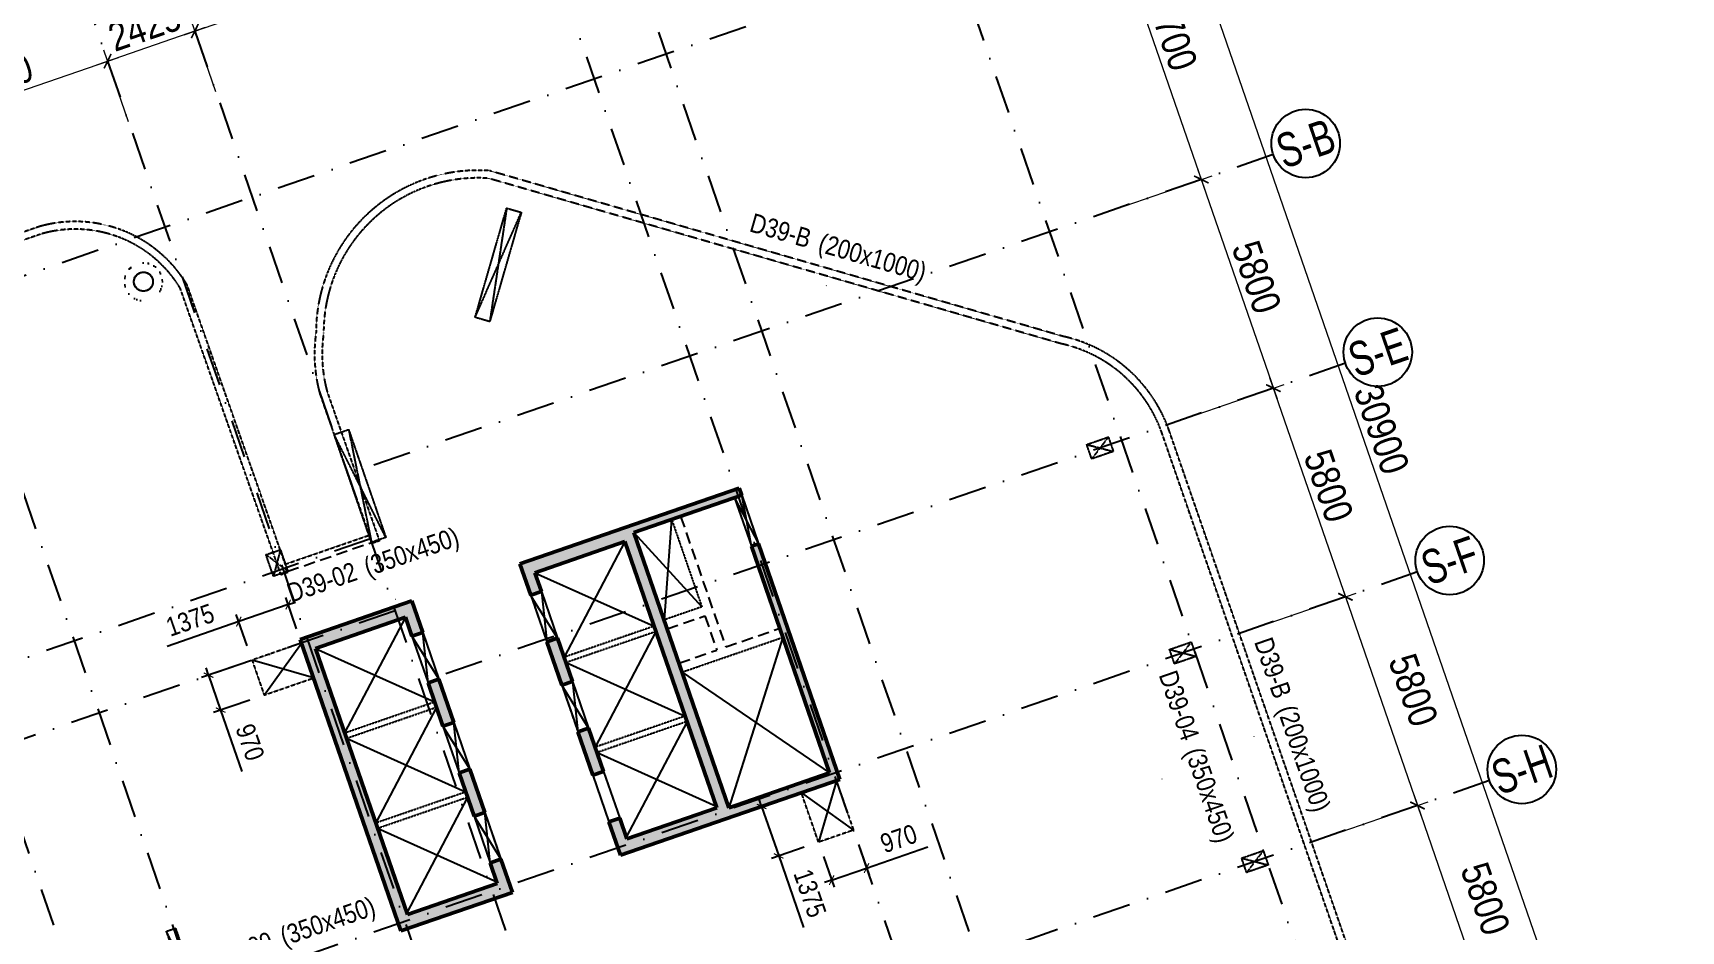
# Model space of a CAD drawing. Header units: millimetres. Extents: x -146681 to 1327256, y -72704 to 46237.
# Drawn here: x 1028860 to 1072153, y -4233 to 19365 of the extents above; entities that cross this region are included whole.
import ezdxf
from ezdxf.enums import TextEntityAlignment as Align

# ---------------------------------------------------------------- set-up
doc = ezdxf.new("R2010")
doc.units = ezdxf.units.MM
doc.header["$MEASUREMENT"] = 0
for name, pattern in [('DASHDOT', [1, 0.5, -0.25, 0, -0.25]), ('DASHED', [4.5, 3, -1.5]), ('ST_MBDV Cot vach 220805$0$HIDDEN', [0.375, 0.25, -0.125])]:
    doc.linetypes.add(name, pattern=pattern)
for name, color, linetype in [('ccu11-Khuat', 9, 'DASHED'), ('ccu11-Manh', 8, 'Continuous'), ('ccu11-Thay', 7, 'Continuous'), ('ccu12-Manh', 8, 'Continuous'), ('ccu12-Text', 31, 'Continuous'), ('KC-Betong', 6, 'Continuous'), ('KC2-DIM', 251, 'Continuous'), ('KT-Hatch', 251, 'Continuous'), ('KT-Luoi truc South Tower', 8, 'DASHDOT'), ('ST_MBDV Cot vach 220805$0$AUDIT_I_220805193045-1', 50, 'Continuous'), ('ST_MBDV Cot vach 220805$0$AUDIT_I_220805193045-5', 6, 'Continuous'), ('ST_MBDV Cot vach 220805$0$AUDIT_I_220805193045-6', 250, 'Continuous')]:
    doc.layers.add(name, color=color, linetype=linetype)
for name, color, linetype, lineweight in [('ccu12-Tencaukien', 9, 'Continuous', 15), ('KT-Kich thuoc', 159, 'Continuous', 18), ('ST_MBDV Cot vach 220805$0$KT-Net cot vach', 6, 'Continuous', 50)]:
    doc.layers.add(name, color=color, linetype=linetype, lineweight=lineweight)
doc.styles.add('Arial Narrow', font='ARIALN.TTF')
doc.styles.add('ST_MBDV Cot vach 220805$0$HBA-Text', font='GOTHIC.TTF')
doc.dimstyles.new('ccu12-200', dxfattribs={"dimscale": 200, "dimtxt": 2.5, "dimasz": 1, "dimexe": 1, "dimexo": 2, "dimgap": 1, "dimtad": 1, "dimdec": 0, "dimdsep": 46, "dimtxsty": 'Arial Narrow', "dimblk": 'ARCHTICK', "dimcen": -1, "dimdle": 1, "dimclrd": 256, "dimclre": 256, "dimclrt": 3, "dimadec": 0, "dimazin": 2, "dimtfac": 0.1, "dimtdec": 0, "dimtmove": 0, "dimatfit": 1, "dimldrblk": 'ARCHTICK', "dimfxl": 1, "dimtvp": 0.833333, "dimtolj": 1, "dimtzin": 12, "dimarcsym": 0})
doc.dimstyles.new('CCU_1-300', dxfattribs={"dimscale": 300, "dimtxt": 2.5, "dimasz": 1, "dimexe": 1, "dimexo": 2, "dimgap": 0.5, "dimtad": 1, "dimdec": 0, "dimdsep": 46, "dimtxsty": 'Arial Narrow', "dimblk": 'ARCHTICK', "dimcen": -1, "dimdle": 1, "dimclrd": 256, "dimclre": 256, "dimclrt": 3, "dimadec": 0, "dimazin": 2, "dimtfac": 0.1, "dimtdec": 0, "dimtix": 1, "dimtmove": 2, "dimatfit": 1, "dimfxl": 1, "dimtvp": 0.833333, "dimtolj": 1, "dimtzin": 12, "dimarcsym": 0})

# ---------------------------------------------------------------- blocks, each defined once
blk = doc.blocks.new('_ArchTick')
at = {"color": 0, "const_width": 0.15}
blk.add_lwpolyline([(-0.5, -0.5), (0.5, 0.5)], dxfattribs=at)
blk = doc.blocks.new('*D469')
at = {"layer": 'Defpoints', "color": 0, "transparency": 16777216}
for p in [(-45982, 48779), (-41521, 44184), (-44090, 43297, 0)]:
    blk.add_point(p, dxfattribs=at)
at = {"layer": 'KT-Kich thuoc', "lineweight": -2, "transparency": 16777216}
for p, q in [((-43511, 49950), (-41423, 43900)), ((-45415, 48975), (-43130, 49764)), ((-43523, 43493), (-41237, 44282))]:
    blk.add_line(p, q, dxfattribs=at)
at = {"layer": 'KT-Kich thuoc', "lineweight": -2, "transparency": 16777216, "xscale": 300, "yscale": 300, "zscale": 300}
for p, rotation in [((-43414, 49666), 109.0471074798708), ((-41521, 44184), 289.0471074798708)]:
    blk.add_blockref('_ArchTick', p, dxfattribs=dict(at, rotation=rotation))
at = {"layer": 'KT-Kich thuoc', "color": 3, "transparency": 16777216, "insert": (-41963, 47099), "char_height": 750, "attachment_point": 5, "rotation": 289.0471, "style": 'Arial Narrow'}
blk.add_mtext('\\A1;5800', dxfattribs=at)
blk = doc.blocks.new('*D470')
at = {"layer": 'Defpoints', "color": 0, "transparency": 16777216}
for p in [(-47874, 54262, 0), (-43413, 49666), (-45982, 48779)]:
    blk.add_point(p, dxfattribs=at)
at = {"layer": 'KT-Kich thuoc', "lineweight": -2, "transparency": 16777216}
for p, q in [((-45404, 55432), (-43315, 49383)), ((-47307, 54458), (-45022, 55247)), ((-45415, 48975), (-43129, 49764))]:
    blk.add_line(p, q, dxfattribs=at)
at = {"layer": 'KT-Kich thuoc', "lineweight": -2, "transparency": 16777216, "xscale": 300, "yscale": 300, "zscale": 300}
for p, rotation in [((-45306, 55149), 109.0471074798708), ((-43413, 49666), 289.0471074798708)]:
    blk.add_blockref('_ArchTick', p, dxfattribs=dict(at, rotation=rotation))
at = {"layer": 'KT-Kich thuoc', "color": 3, "transparency": 16777216, "insert": (-43856, 52582), "char_height": 750, "attachment_point": 5, "rotation": 289.0471, "style": 'Arial Narrow'}
blk.add_mtext('\\A1;5800', dxfattribs=at)
blk = doc.blocks.new('*D474')
at = {"layer": 'Defpoints', "color": 0, "transparency": 16777216}
for p in [(-44089, 43297, 0), (-39628, 38701), (-42197, 37814, 0)]:
    blk.add_point(p, dxfattribs=at)
at = {"layer": 'KT-Kich thuoc', "lineweight": -2, "transparency": 16777216}
for p, q in [((-43522, 43493), (-41237, 44282)), ((-41619, 44467), (-39530, 38418)), ((-41630, 38010), (-39344, 38799))]:
    blk.add_line(p, q, dxfattribs=at)
at = {"layer": 'KT-Kich thuoc', "lineweight": -2, "transparency": 16777216, "xscale": 300, "yscale": 300, "zscale": 300}
for p, rotation in [((-41521, 44184), 109.0471074798708), ((-39628, 38701), 289.0471074798708)]:
    blk.add_blockref('_ArchTick', p, dxfattribs=dict(at, rotation=rotation))
at = {"layer": 'KT-Kich thuoc', "color": 3, "transparency": 16777216, "insert": (-39739, 41731), "char_height": 750, "attachment_point": 5, "rotation": 289.0471, "style": 'Arial Narrow'}
blk.add_mtext('\\A1;5800', dxfattribs=at)
blk = doc.blocks.new('*D475')
at = {"layer": 'Defpoints', "color": 0, "transparency": 16777216}
for p in [(-42197, 37814, 0), (-37735, 33219), (-40305, 32332, 0)]:
    blk.add_point(p, dxfattribs=at)
at = {"layer": 'KT-Kich thuoc', "lineweight": -2, "transparency": 16777216}
for p, q in [((-39726, 38985), (-37637, 32935)), ((-41630, 38010), (-39344, 38799)), ((-39737, 32528), (-37452, 33317))]:
    blk.add_line(p, q, dxfattribs=at)
at = {"layer": 'KT-Kich thuoc', "lineweight": -2, "transparency": 16777216, "xscale": 300, "yscale": 300, "zscale": 300}
for p, rotation in [((-39628, 38701), 109.0471074798708), ((-37735, 33219), 289.0471074798708)]:
    blk.add_blockref('_ArchTick', p, dxfattribs=dict(at, rotation=rotation))
at = {"layer": 'KT-Kich thuoc', "color": 3, "transparency": 16777216, "insert": (-37846, 36248), "char_height": 750, "attachment_point": 5, "rotation": 289.0471, "style": 'Arial Narrow'}
blk.add_mtext('\\A1;5800', dxfattribs=at)
blk = doc.blocks.new('ST_MBDV Cot vach 220805$0$GRID-SYM-flat-103')
at = {"layer": 'ST_MBDV Cot vach 220805$0$AUDIT_I_220805193045-1'}
blk.add_circle((0, 0, 0), 900, dxfattribs=at)
at = {"layer": 'ST_MBDV Cot vach 220805$0$AUDIT_I_220805193045-1', "style": 'ST_MBDV Cot vach 220805$0$HBA-Text'}
blk.add_attdef('GRID', text='', height=900, rotation=19.0471, dxfattribs=at).set_placement((0, 0, 0), align=Align.MIDDLE_CENTER)
blk = doc.blocks.new('*D491')
at = {"layer": 'Defpoints', "color": 0, "transparency": 16777216}
for p in [(-74037, 58259), (-73290, 56094), (-78772, 54201)]:
    blk.add_point(p, dxfattribs=at)
at = {"layer": 'KT-Kich thuoc', "lineweight": -2, "transparency": 16777216}
for p, q in [((-73486, 56661), (-74135, 58543)), ((-79803, 56269), (-73754, 58357)), ((-78968, 54768), (-79618, 56650))]:
    blk.add_line(p, q, dxfattribs=at)
for p, xscale, yscale, zscale, rotation in [((-74037, 58259), 300, 300, 300, 19.04713796427213), ((-79520, 56366), 300.0000000000001, 300.0000000000001, 300.0000000000001, 199.0471379642721)]:
    blk.add_blockref('_ArchTick', p, dxfattribs=dict(at, xscale=xscale, yscale=yscale, zscale=zscale, rotation=rotation))
at = {"layer": 'KT-Kich thuoc', "color": 3, "transparency": 16777216, "insert": (-76953, 57817), "char_height": 750, "attachment_point": 5, "rotation": 19.0471, "style": 'Arial Narrow'}
blk.add_mtext('\\A1;5800', dxfattribs=at)
blk = doc.blocks.new('*D492')
at = {"layer": 'Defpoints', "color": 0, "transparency": 16777216}
for p in [(-71745, 59051), (-70998, 56885), (-73290, 56094)]:
    blk.add_point(p, dxfattribs=at)
at = {"layer": 'KT-Kich thuoc', "lineweight": -2, "transparency": 16777216}
for p, q in [((-71193, 57452), (-71843, 59334)), ((-74321, 58161), (-71462, 59149)), ((-73486, 56661), (-74135, 58543))]:
    blk.add_line(p, q, dxfattribs=at)
for p, xscale, yscale, zscale, rotation in [((-71745, 59051), 300, 300, 300, 19.04713796427213), ((-74037, 58259), 300.0000000000001, 300.0000000000001, 300.0000000000001, 199.0471379642721)]:
    blk.add_blockref('_ArchTick', p, dxfattribs=dict(at, xscale=xscale, yscale=yscale, zscale=zscale, rotation=rotation))
at = {"layer": 'KT-Kich thuoc', "color": 3, "transparency": 16777216, "insert": (-73065, 59159), "char_height": 750, "attachment_point": 5, "rotation": 19.0471, "style": 'Arial Narrow'}
blk.add_mtext('\\A1;2425', dxfattribs=at)
blk = doc.blocks.new('*D493')
at = {"layer": 'Defpoints', "color": 0, "transparency": 16777216}
for p in [(-62765, 62151), (-62018, 59985), (-70998, 56885)]:
    blk.add_point(p, dxfattribs=at)
at = {"layer": 'KT-Kich thuoc', "lineweight": -2, "transparency": 16777216}
for p, q in [((-62214, 60553), (-62863, 62435)), ((-72029, 58953), (-62482, 62249)), ((-71193, 57452), (-71843, 59334))]:
    blk.add_line(p, q, dxfattribs=at)
for p, xscale, yscale, zscale, rotation in [((-62765, 62151), 300, 300, 300, 19.04713796427213), ((-71745, 59051), 300.0000000000001, 300.0000000000001, 300.0000000000001, 199.0471379642721)]:
    blk.add_blockref('_ArchTick', p, dxfattribs=dict(at, xscale=xscale, yscale=yscale, zscale=zscale, rotation=rotation))
at = {"layer": 'KT-Kich thuoc', "color": 3, "transparency": 16777216, "insert": (-67429, 61105), "char_height": 750, "attachment_point": 5, "rotation": 19.0471, "style": 'Arial Narrow'}
blk.add_mtext('\\A1;9500', dxfattribs=at)
blk = doc.blocks.new('*D453')
at = {"layer": 'Defpoints', "color": 0, "transparency": 16777216}
for p in [(-48876, 62062, 0), (-36033, 33807), (-38792, 32854, 0)]:
    blk.add_point(p, dxfattribs=at)
at = {"layer": 'KT-Kich thuoc', "lineweight": -2, "transparency": 16777216}
for p, q in [((-46215, 63298), (-35935, 33523)), ((-48308, 62258), (-45834, 63113)), ((-38225, 33050), (-35749, 33904))]:
    blk.add_line(p, q, dxfattribs=at)
at = {"layer": 'KT-Kich thuoc', "lineweight": -2, "transparency": 16777216, "xscale": 300, "yscale": 300, "zscale": 300}
for p, rotation in [((-46117, 63015), 109.0471074798708), ((-36033, 33807), 289.0471074798708)]:
    blk.add_blockref('_ArchTick', p, dxfattribs=dict(at, rotation=rotation))
at = {"layer": 'KT-Kich thuoc', "color": 3, "transparency": 16777216, "insert": (-40571, 48585), "char_height": 750, "attachment_point": 5, "rotation": 289.0471, "style": 'Arial Narrow'}
blk.add_mtext('\\A1;30900', dxfattribs=at)
blk = doc.blocks.new('*D454')
at = {"layer": 'Defpoints', "color": 0, "transparency": 16777216}
for p in [(-47819, 62427), (-48876, 62062), (-47874, 54262)]:
    blk.add_point(p, dxfattribs=at)
at = {"layer": 'KT-Kich thuoc', "lineweight": -2, "transparency": 16777216}
for p, q in [((-48308, 62258), (-47535, 62525)), ((-45208, 54865), (-47916, 62711)), ((-47307, 54458), (-45022, 55247))]:
    blk.add_line(p, q, dxfattribs=at)
at = {"layer": 'KT-Kich thuoc', "lineweight": -2, "transparency": 16777216, "xscale": 300, "yscale": 300, "zscale": 300}
for p, rotation in [((-47819, 62427), 109.0471074798708), ((-45306, 55149), 289.0471074798708)]:
    blk.add_blockref('_ArchTick', p, dxfattribs=dict(at, rotation=rotation))
at = {"layer": 'KT-Kich thuoc', "color": 3, "transparency": 16777216, "insert": (-46058, 58962), "char_height": 750, "attachment_point": 5, "rotation": 289.0471, "style": 'Arial Narrow'}
blk.add_mtext('\\A1;7700', dxfattribs=at)
blk = doc.blocks.new('*U194')
at = {"layer": 'ccu12-Tencaukien', "color": 8, "ltscale": 10000}
blk.add_line((361, -155), (354, -155), dxfattribs=at)
at = {"layer": 'ccu12-Text', "color": 2, "style": 'Arial Narrow', "width": 0.8}
blk.add_attdef('SH', text='', height=300, dxfattribs=at).set_placement((276, 6), align=Align.BOTTOM_RIGHT)
at = {"layer": 'ccu12-Text', "color": 31, "style": 'Arial Narrow', "width": 0.8}
for tag, p in [('(', (508, -75)), ('KT', (633, -75)), (')', (963, -75))]:
    blk.add_attdef(tag, text='', height=250, dxfattribs=at).set_placement(p, align=Align.BOTTOM_LEFT)
blk = doc.blocks.new('*D346')
at = {"layer": 'Defpoints', "color": 0, "transparency": 16777216}
for p in [(1034266, 3897), (1035915, 3334, 18), (1034615, 2885, 18)]:
    blk.add_point(p, dxfattribs=at)
at = {"layer": 'KC2-DIM', "lineweight": -2, "transparency": 16777216}
for p, q in [((1035565, 4346), (1034266, 3897)), ((1035784, 3712), (1035500, 4535)), ((1035565, 4346), (1035754, 4411)), ((1034266, 3897), (1032386, 3248)), ((1034485, 3263), (1034200, 4086))]:
    blk.add_line(p, q, dxfattribs=at)
at = {"layer": 'KC2-DIM', "lineweight": -2, "transparency": 16777216, "xscale": 200, "yscale": 200, "zscale": 200}
for p, rotation in [((1035565, 4346), 199.0471379530723), ((1034266, 3897), 19.04713795307223)]:
    blk.add_blockref('_ArchTick', p, dxfattribs=dict(at, rotation=rotation))
at = {"layer": 'KC2-DIM', "color": 3, "transparency": 16777216, "insert": (1032988, 3937), "char_height": 500, "attachment_point": 5, "rotation": 19.0471, "style": 'Arial Narrow'}
blk.add_mtext('\\A1;1375', dxfattribs=at)
blk = doc.blocks.new('*D347')
at = {"layer": 'Defpoints', "color": 0, "transparency": 16777216}
for p in [(1034615, 2885, 18), (1034932, 1968, 18), (1033789, 1573)]:
    blk.add_point(p, dxfattribs=at)
at = {"layer": 'KC2-DIM', "lineweight": -2, "transparency": 16777216}
for p, q in [((1034237, 2754), (1033283, 2425)), ((1033472, 2490), (1033407, 2679)), ((1033472, 2490), (1033789, 1573)), ((1034554, 1837), (1033600, 1508)), ((1033789, 1573), (1034345, -38))]:
    blk.add_line(p, q, dxfattribs=at)
at = {"layer": 'KC2-DIM', "lineweight": -2, "transparency": 16777216, "xscale": 200, "yscale": 200, "zscale": 200}
for p, rotation in [((1033472, 2490), 289.0471379476289), ((1033789, 1573), 109.0471379476289)]:
    blk.add_blockref('_ArchTick', p, dxfattribs=dict(at, rotation=rotation))
at = {"layer": 'KC2-DIM', "color": 3, "transparency": 16777216, "insert": (1034562, 727), "char_height": 500, "attachment_point": 5, "rotation": 289.0471, "style": 'Arial Narrow'}
blk.add_mtext('\\A1;970', dxfattribs=at)
blk = doc.blocks.new('*D348')
at = {"layer": 'Defpoints', "color": 0, "transparency": 16777216}
for p in [(1049047, -599, 18), (1049496, -1898, 18), (1048449, -2260)]:
    blk.add_point(p, dxfattribs=at)
at = {"layer": 'KC2-DIM', "lineweight": -2, "transparency": 16777216}
for p, q in [((1048669, -729), (1047812, -1025)), ((1048001, -960), (1047935, -771)), ((1048001, -960), (1048449, -2260)), ((1049118, -2029), (1048260, -2325)), ((1048449, -2260), (1049099, -4140))]:
    blk.add_line(p, q, dxfattribs=at)
at = {"layer": 'KC2-DIM', "lineweight": -2, "transparency": 16777216, "xscale": 200, "yscale": 200, "zscale": 200}
for p, rotation in [((1048001, -960), 289.047143241671), ((1048449, -2260), 109.047143241671)]:
    blk.add_blockref('_ArchTick', p, dxfattribs=dict(at, rotation=rotation))
at = {"layer": 'KC2-DIM', "color": 3, "transparency": 16777216, "insert": (1049270, -3240), "char_height": 500, "attachment_point": 5, "rotation": 289.0471, "style": 'Arial Narrow'}
blk.add_mtext('\\A1;1375', dxfattribs=at)
blk = doc.blocks.new('*D349')
at = {"layer": 'Defpoints', "color": 0, "transparency": 16777216}
for p in [(1050412, -1582, 18), (1049496, -1898, 18), (1050756, -2579)]:
    blk.add_point(p, dxfattribs=at)
at = {"layer": 'KC2-DIM', "lineweight": -2, "transparency": 16777216}
for p, q in [((1050543, -1960), (1050822, -2768)), ((1050756, -2579), (1052368, -2022)), ((1049626, -2276), (1049905, -3084)), ((1049840, -2895), (1050756, -2579)), ((1049840, -2895), (1049651, -2960))]:
    blk.add_line(p, q, dxfattribs=at)
at = {"layer": 'KC2-DIM', "lineweight": -2, "transparency": 16777216, "xscale": 200, "yscale": 200, "zscale": 200}
for p, rotation in [((1050756, -2579), 199.0471432416745), ((1049840, -2895), 19.04714324167452)]:
    blk.add_blockref('_ArchTick', p, dxfattribs=dict(at, rotation=rotation))
at = {"layer": 'KC2-DIM', "color": 3, "transparency": 16777216, "insert": (1051602, -1805), "char_height": 500, "attachment_point": 5, "rotation": 19.0471, "style": 'Arial Narrow'}
blk.add_mtext('\\A1;970', dxfattribs=at)
blk = doc.blocks.new('*U450')
at = {"color": 6, "linetype": 'ST_MBDV Cot vach 220805$0$HIDDEN', "ltscale": 10}
for p, q in [((-75, 125), (-475, -475)), ((-75, -475), (-475, 125))]:
    blk.add_line(p, q, dxfattribs=at)
blk.add_lwpolyline([(-475, -475), (-75, -475), (-75, 125), (-475, 125)], close=True, dxfattribs=at)
blk = doc.blocks.new('*U451')
at = {"color": 6, "linetype": 'ST_MBDV Cot vach 220805$0$HIDDEN', "ltscale": 10}
for p, q in [((-75, 125), (-475, -475)), ((-75, -475), (-475, 125))]:
    blk.add_line(p, q, dxfattribs=at)
blk.add_lwpolyline([(-475, -475), (-75, -475), (-75, 125), (-475, 125)], close=True, dxfattribs=at)
blk = doc.blocks.new('*U421')
at = {"color": 6, "linetype": 'ST_MBDV Cot vach 220805$0$HIDDEN', "ltscale": 10}
for p, q in [((-75, 2525), (-475, -475)), ((-75, -475), (-475, 2525))]:
    blk.add_line(p, q, dxfattribs=at)
blk.add_lwpolyline([(-475, -475), (-75, -475), (-75, 2525), (-475, 2525)], close=True, dxfattribs=at)
blk = doc.blocks.new('*U433')
at = {"color": 6, "linetype": 'ST_MBDV Cot vach 220805$0$HIDDEN', "ltscale": 10}
for p, q in [((-75, 2514), (-475, -475)), ((-75, -475), (-475, 2514))]:
    blk.add_line(p, q, dxfattribs=at)
blk.add_lwpolyline([(-475, -475), (-75, -475), (-75, 2514), (-475, 2514)], close=True, dxfattribs=at)
blk = doc.blocks.new('*U435')
at = {"color": 6, "linetype": 'ST_MBDV Cot vach 220805$0$HIDDEN', "ltscale": 10}
for p, q in [((-225, 1525), (-475, -475)), ((-225, -475), (-475, 1525))]:
    blk.add_line(p, q, dxfattribs=at)
blk.add_lwpolyline([(-475, -475), (-225, -475), (-225, 1525), (-475, 1525)], close=True, dxfattribs=at)
blk = doc.blocks.new('*U436')
at = {"color": 6, "linetype": 'ST_MBDV Cot vach 220805$0$HIDDEN', "ltscale": 10}
for p, q in [((-75, 125), (-475, -475)), ((-75, -475), (-475, 125))]:
    blk.add_line(p, q, dxfattribs=at)
blk.add_lwpolyline([(-475, -475), (-75, -475), (-75, 125), (-475, 125)], close=True, dxfattribs=at)
blk = doc.blocks.new('*U437')
at = {"color": 6, "linetype": 'ST_MBDV Cot vach 220805$0$HIDDEN', "ltscale": 10}
for p, q in [((-75, 125), (-475, -475)), ((-75, -475), (-475, 125))]:
    blk.add_line(p, q, dxfattribs=at)
blk.add_lwpolyline([(-475, -475), (-75, -475), (-75, 125), (-475, 125)], close=True, dxfattribs=at)
blk = doc.blocks.new('MBCV-T39')
at = {"layer": 'KT-Hatch'}
h = blk.add_hatch(dxfattribs=at)
h.set_pattern_fill('BTCT', color=256, scale=40)
h.set_pattern_definition([(50, (13273.05, -27070.41), (286.9041, -25.10085), [30, -330]), (355, (13273.05, -27070.4), (-55.5005, 300.8769), [24, -264]), (100.4514, (13296.96, -27072.5), (231.40375, 275.7758), [25.4961, -280.4568]), (46.1842, (13273.05, -26990.4), (426.8964, -66.2076), [45, -495]), (96.6356, (13308.62, -26995.93), (373.865, 389.6471), [38.2441, -420.6852]), (351.1842, (13273.05, -26990.4), (373.8648, 389.6474), [36, -396]), (21, (13313.05, -27010.41), (238.7628, -161.04756), [30, -330]), (326, (13313.05, -27010.4), (97.3261, 290.06), [24, -264]), (71.4514, (13332.95, -27023.84), (336.08905, 129.0122), [25.4961, -280.4568]), (37.5, (13273.05, -27070.41), (4.86394, 133.15754), [0, -260.8, 0, -268, 0, -265]), (7.5, (13273.05, -27070.41), (105.22781, 157.76468), [0, -152.8, 0, -254.8, 0, -101]), (327.5, (13183.85, -27070.41), (213.52897, -9.02195), [0, -100, 0, -312, 0, -414]), (317.5, (13143.85, -27070.41), (233.27447, 40.042), [0, -130, 0, -207.2, 0, -294]), (45, (13273.05, -27070.41), (-106.06602, 106.06602), []), (45, (13343.76, -27070.41), (-106.06602, 106.06602), [])])
h.paths.add_polyline_path([(-52773, 17004), (-55703, 15992), (-53059, 8336), (-50129, 9347), (-50431, 10222), (-50715, 10124), (-50527, 9580), (-52890, 8764), (-55305, 15759), (-52942, 16575), (-52771, 16079), (-52487, 16177)])
h.paths.add_polyline_path([(-47175, 18563), (-44760, 11568), (-47123, 10752), (-47312, 11299), (-47595, 11201), (-47293, 10324), (-41527, 12314), (-43664, 18506), (-43853, 18441), (-41797, 12486), (-44444, 11572), (-46940, 18803), (-44105, 19782), (-44170, 19971), (-49936, 17980), (-49651, 17156), (-49368, 17254), (-49538, 17747)])
h.paths.add_polyline_path([(-48835, 14793), (-48552, 14890), (-48943, 16025), (-49227, 15927)], flags=17)
h.paths.add_polyline_path([(-48128, 13662), (-48411, 13564), (-48020, 12429), (-47736, 12527)], flags=17)
h.paths.add_polyline_path([(-51139, 11353), (-50855, 11450), (-51247, 12585), (-51530, 12487)], flags=17)
h.paths.add_polyline_path([(-52063, 14948), (-52346, 14850), (-51955, 13716), (-51671, 13814)], flags=17)
at = {"layer": 'ST_MBDV Cot vach 220805$0$AUDIT_I_220805193045-6', "ltscale": 0.5}
h = blk.add_hatch(dxfattribs=at)
h.set_pattern_fill('VATLIEU04', color=256, scale=50, angle=335, pattern_type=2)
h.set_pattern_definition([(25, (86190.49, -14010.88), (311.76915, -180), [37.5, -412.5]), (330, (86190.5, -14010.88), (96.0694, 370.1782), [30, -330]), (75.4514, (86216.47, -14025.88), (407.83865, 190.1779), [31.8701, -350.57106]), (21.1842, (86232.75, -13920.24), (448.6488, -300.5234), [56.25, -618.75]), (71.6356, (86270.13, -13945.3), (629.386, 243.9225), [47.8051, -525.8565]), (326.1842, (86232.75, -13920.24), (629.3859, 243.923), [45, -495]), (356, (86267.5, -13964.03), (185.4137, -308.5802), [37.5, -412.5]), (301, (86267.5, -13964.03), (263.4901, 277.1898), [30, -330]), (46.4514, (86282.95, -13989.75), (448.9038, -31.3908), [31.8701, -350.57106]), (12.5, (86190.49, -14010.88), (75.8538, 148.28266), [0, -326, 0, -335, 0, -331.25]), (342.5, (86190.49, -14010.88), (202.55378, 123.1402), [0, -191, 0, -318.5, 0, -126.25]), (302.5, (86089.43, -13963.75), (237.13767, -123.02238), [0, -125, 0, -390, 0, -517.5]), (292.5, (86044.12, -13942.62), (285.42618, -77.8696), [0, -162.5, 0, -259, 0, -367.5]), (20, (86190.49, -14010.88), (-72.67928, 199.68468), []), (20, (86216.37, -13955.36), (-72.67928, 199.68468), [])])
h.paths.add_polyline_path([(-59506, 25009), (-59574, 24961), (-59571, 24962), (-59530, 24989)])
h.paths.add_polyline_path([(-60141, 25780), (-60072, 25828), (-60075, 25826), (-60116, 25799)])
h.paths.add_polyline_path([(-60206, 25715), (-60148, 25773), (-60155, 25768), (-60190, 25734)])
h.paths.add_polyline_path([(-59986, 25867), (-59901, 25888), (-59939, 25880)])
h.paths.add_polyline_path([(-60066, 25831), (-59986, 25867), (-60032, 25848)])
h.paths.add_polyline_path([(-60258, 25639), (-60213, 25706), (-60221, 25696), (-60249, 25656)])
h.paths.add_polyline_path([(-59895, 25889), (-59811, 25893), (-59842, 25894), (-59891, 25889)])
h.paths.add_polyline_path([(-60296, 25554), (-60264, 25628), (-60273, 25613), (-60292, 25568)])
h.paths.add_polyline_path([(-59801, 25893), (-59720, 25883), (-59744, 25888), (-59793, 25893)])
h.paths.add_polyline_path([(-60318, 25463), (-60300, 25542), (-60307, 25521), (-60317, 25473)])
h.paths.add_polyline_path([(-59708, 25880), (-59632, 25855), (-59649, 25863), (-59696, 25878)])
h.paths.add_polyline_path([(-60322, 25369), (-60319, 25452), (-60322, 25424), (-60323, 25375)])
h.paths.add_polyline_path([(-59620, 25850), (-59549, 25812), (-59561, 25820), (-59604, 25844)])
h.paths.add_polyline_path([(-60309, 25276), (-60321, 25361), (-60318, 25326), (-60309, 25278)])
h.paths.add_polyline_path([(-59539, 25805), (-59476, 25754), (-59483, 25761), (-59521, 25792)])
h.paths.add_polyline_path([(-60279, 25191), (-60308, 25273), (-60296, 25231)])
h.paths.add_polyline_path([(-59468, 25745), (-59415, 25682), (-59418, 25687), (-59449, 25726)])
h.paths.add_polyline_path([(-60236, 25113), (-60278, 25187), (-60277, 25185), (-60255, 25142)])
h.paths.add_polyline_path([(-59410, 25675), (-59368, 25601), (-59369, 25603), (-59391, 25646)])
h.paths.add_polyline_path([(-60178, 25043), (-60231, 25106), (-60228, 25101), (-60197, 25062)])
h.paths.add_polyline_path([(-59367, 25598), (-59338, 25515), (-59350, 25557)])
h.paths.add_polyline_path([(-60107, 24983), (-60170, 25035), (-60163, 25027), (-60125, 24996)])
h.paths.add_polyline_path([(-59337, 25512), (-59325, 25427), (-59328, 25462), (-59337, 25510)])
h.paths.add_polyline_path([(-60026, 24938), (-60097, 24976), (-60085, 24968), (-60042, 24944)])
h.paths.add_polyline_path([(-59324, 25419), (-59327, 25336), (-59324, 25364), (-59323, 25413)])
h.paths.add_polyline_path([(-59938, 24908), (-60014, 24933), (-59997, 24925), (-59950, 24910)])
h.paths.add_polyline_path([(-59328, 25325), (-59346, 25246), (-59339, 25267), (-59329, 25315)])
h.paths.add_polyline_path([(-59845, 24895), (-59926, 24905), (-59902, 24900), (-59853, 24895)])
h.paths.add_polyline_path([(-59350, 25234), (-59382, 25160), (-59373, 25175), (-59354, 25220)])
h.paths.add_polyline_path([(-59751, 24899), (-59835, 24895), (-59804, 24894), (-59755, 24899)])
h.paths.add_polyline_path([(-59388, 25149), (-59433, 25082), (-59425, 25092), (-59397, 25132)])
h.paths.add_polyline_path([(-59707, 24908), (-59660, 24921), (-59745, 24901)])
h.paths.add_polyline_path([(-59580, 24958), (-59660, 24921), (-59614, 24940)])
h.paths.add_polyline_path([(-59440, 25073), (-59498, 25015), (-59491, 25020), (-59456, 25054)])
at = {"layer": 'ccu11-Thay', "color": 6, "ltscale": 0.5}
for points in [[(-44294, 19717), (-43853, 18441)], [(-44105, 19782), (-43664, 18506)], [(-49651, 17156), (-49227, 15927)], [(-49368, 17254), (-48943, 16025)], [(-52771, 16079), (-52346, 14850)], [(-52487, 16177), (-52063, 14948)], [(-48832, 14794), (-48407, 13565)], [(-48552, 14890), (-48128, 13662)], [(-51955, 13716), (-51530, 12487)], [(-51671, 13814), (-51247, 12585)], [(-48020, 12429), (-47595, 11201)], [(-47736, 12527), (-47312, 11299)], [(-51139, 11353), (-50715, 10124)], [(-50855, 11450), (-50431, 10222)]]:
    blk.add_lwpolyline(points, dxfattribs=at)
at = {"layer": 'ccu12-Manh', "ltscale": 0.5}
for p, q in [((-44294, 19717), (-43664, 18506)), ((-43853, 18441), (-44105, 19782))]:
    blk.add_line(p, q, dxfattribs=at)
at = {"layer": 'KC-Betong'}
blk.add_circle((-59823, 25394), 250, dxfattribs=at)
at = {"layer": 'ST_MBDV Cot vach 220805$0$AUDIT_I_220805193045-5', "ltscale": 0.5}
blk.add_open_spline([(-59905, 25630, 0), (-59912, 25628, 0), (-59920, 25625, 0), (-59940, 25615, 0), (-59952, 25608, 0), (-59975, 25593, 0), (-59986, 25584, 0), (-60006, 25565, 0), (-60015, 25554, 0), (-60032, 25532, 0), (-60039, 25520, 0), (-60052, 25496, 0), (-60057, 25483, 0), (-60066, 25456, 0), (-60069, 25443, 0), (-60073, 25415, 0), (-60073, 25401, 0), (-60073, 25374, 0), (-60071, 25360, 0), (-60066, 25333, 0), (-60062, 25319, 0), (-60052, 25293, 0), (-60046, 25281, 0), (-60032, 25257, 0), (-60024, 25245, 0), (-60007, 25224, 0), (-59997, 25214, 0), (-59976, 25196, 0), (-59965, 25188, 0), (-59941, 25173, 0), (-59928, 25167, 0), (-59903, 25157, 0), (-59889, 25153, 0), (-59862, 25147, 0), (-59848, 25145, 0), (-59821, 25144, 0), (-59807, 25144, 0), (-59779, 25148, 0), (-59766, 25150, 0), (-59739, 25158, 0), (-59726, 25163, 0), (-59701, 25175, 0), (-59689, 25183, 0), (-59666, 25199, 0), (-59656, 25208, 0), (-59636, 25227, 0), (-59627, 25238, 0), (-59611, 25261, 0), (-59604, 25273, 0), (-59592, 25297, 0), (-59587, 25310, 0), (-59579, 25337, 0), (-59576, 25351, 0), (-59573, 25378, 0), (-59573, 25392, 0), (-59574, 25420, 0), (-59576, 25434, 0), (-59582, 25461, 0), (-59586, 25474, 0), (-59596, 25500, 0), (-59602, 25512, 0), (-59617, 25536, 0), (-59625, 25547, 0), (-59643, 25568, 0), (-59653, 25578, 0), (-59675, 25596, 0), (-59686, 25604, 0), (-59710, 25617, 0), (-59723, 25623, 0), (-59749, 25633, 0), (-59762, 25637, 0), (-59789, 25642, 0), (-59803, 25644, 0), (-59831, 25644, 0), (-59845, 25643, 0), (-59872, 25640, 0), (-59886, 25636, 0), (-59901, 25632, 0), (-59903, 25631, 0), (-59905, 25630, 0)], degree=3, knots=[0, 0, 0, 0, 0.098993, 0.098993, 0.265503, 0.265503, 0.432013, 0.432013, 0.598524, 0.598524, 0.765034, 0.765034, 0.931544, 0.931544, 1.098055, 1.098055, 1.264565, 1.264565, 1.431075, 1.431075, 1.597585, 1.597585, 1.764096, 1.764096, 1.930606, 1.930606, 2.097116, 2.097116, 2.263627, 2.263627, 2.430137, 2.430137, 2.596647, 2.596647, 2.763157, 2.763157, 2.929668, 2.929668, 3.096178, 3.096178, 3.262688, 3.262688, 3.429199, 3.429199, 3.595709, 3.595709, 3.762219, 3.762219, 3.928729, 3.928729, 4.09524, 4.09524, 4.26175, 4.26175, 4.42826, 4.42826, 4.594771, 4.594771, 4.761281, 4.761281, 4.927791, 4.927791, 5.094301, 5.094301, 5.260812, 5.260812, 5.427322, 5.427322, 5.593832, 5.593832, 5.760343, 5.760343, 5.926853, 5.926853, 6.093363, 6.093363, 6.259873, 6.259873, 6.283185, 6.283185, 6.283185, 6.283185], dxfattribs=at)
at = {"layer": 'ST_MBDV Cot vach 220805$0$KT-Net cot vach', "extrusion": (-3.35283e-09, 1.99852e-08, 1)}
for p, q in [((-44170, 19971), (-49936, 17980)), ((-44105, 19782), (-44170, 19971)), ((-44105, 19782), (-46940, 18803)), ((-46940, 18803), (-44444, 11572)), ((-47175, 18563), (-49538, 17747)), ((-44760, 11568), (-47175, 18563)), ((-41797, 12486), (-43853, 18441)), ((-41527, 12314), (-43664, 18506)), ((-49936, 17980), (-49651, 17156)), ((-49538, 17747), (-49368, 17254)), ((-52773, 17004), (-55703, 15992)), ((-52487, 16177), (-52773, 17004)), ((-52942, 16575), (-55305, 15759)), ((-52771, 16079), (-52942, 16575)), ((-48943, 16025), (-48552, 14890)), ((-55703, 15992), (-53059, 8336)), ((-55305, 15759), (-52890, 8764)), ((-49227, 15927), (-48835, 14793)), ((-51955, 13716), (-52346, 14850)), ((-51671, 13814), (-52063, 14948)), ((-48411, 13564), (-48020, 12429)), ((-48128, 13662), (-47736, 12527)), ((-50855, 11450), (-51247, 12585)), ((-51139, 11353), (-51530, 12487)), ((-47293, 10324), (-41527, 12314)), ((-44444, 11572), (-41797, 12486)), ((-47312, 11299), (-47123, 10752)), ((-47123, 10752), (-44760, 11568)), ((-47595, 11201), (-47293, 10324)), ((-50527, 9580), (-50715, 10124)), ((-50129, 9347), (-50431, 10222)), ((-52890, 8764), (-50527, 9580)), ((-53059, 8336), (-50129, 9347))]:
    blk.add_line(p, q, dxfattribs=at)
at = {"layer": 'ST_MBDV Cot vach 220805$0$KT-Net cot vach'}
for p, q in [((-43853, 18441), (-43664, 18506)), ((-49368, 17254), (-49651, 17156)), ((-52487, 16177), (-52771, 16079)), ((-48943, 16025), (-49227, 15927)), ((-52063, 14948), (-52346, 14850)), ((-48552, 14890), (-48835, 14793)), ((-51671, 13814), (-51955, 13716)), ((-48128, 13662), (-48411, 13564)), ((-51247, 12585), (-51530, 12487)), ((-47736, 12527), (-48020, 12429)), ((-50855, 11450), (-51139, 11353)), ((-47312, 11299), (-47595, 11201)), ((-50431, 10222), (-50715, 10124))]:
    blk.add_line(p, q, dxfattribs=at)
at = {"layer": 'ST_MBDV Cot vach 220805$0$AUDIT_I_220805193045-5', "linetype": 'ByBlock'}
for name, p, xscale, rotation in [('*U433', (-51051, 24932, 0), -1, 343.8836854960887), ('*U421', (-54208, 21084, 0), -1, 199.0471379540016), ('*U450', (-34619, 21341, 0), -0.9999999999999998, 289.0471379532163), ('*U436', (-56000, 17926), -1, 199.0471379540016), ('*U437', (-32443, 15956, 0), -0.9999999999999998, 289.0471379532163), ('*U451', (-30550, 10474, 0), -0.9999999999999998, 289.0471379532163), ('*U435', (-58614, 8031), -1, 199.0471379540016)]:
    blk.add_blockref(name, p, dxfattribs=dict(at, xscale=xscale, rotation=rotation))
blk = doc.blocks.new('mbkc-t39')
blk.add_line((-26296, 27572, 0), (-24098, 28331, 0))
at = {"elevation": 0}
for points in [[(6200, 10700), (3064, 10700), (3074, 12373, 0.085159), (2784, 14138), (1049, 19152), (-3079, 31083, 0.260467), (-5870, 33557), (-20929, 37908, 0.435644), (-25490, 33654, 0.102481), (-25386, 32033), (-24080, 28306), (-24089, 28303)], [(6200, 10500), (2863, 10500), (2874, 12375, 0.085159), (2595, 14072), (860, 19087), (-3268, 31017, 0.260924), (-5919, 33363), (-20964, 37710, 0.435158), (-25290, 33640, 0.102973), (-25195, 32093), (-23825, 28182), (-24023, 28114)], [(-26286, 27544), (-26287, 27544), (-28875, 34908, 0.338337), (-32749, 36444), (-62185, 26289, 0.459457), (-64225, 21139), (-55456, 6813, 0.279689), (-50490, 5781), (-27772, 13619, 0.204279), (-27706, 13740), (-27482, 14770, -0.275412), (-26755, 15571), (-22342, 17089, -0.414195), (-21181, 16524), (-12852, -7567, 0.319754), (-8032, -11000), (37106, -11000, 0.36531), (42072, -6689, 0.102434), (42063, -5068), (39621, 6403, 0.132611), (38155, 9202, 0.066499), (37024, 10116, 0.137615), (34943, 10700), (9300, 10700)], [(-26221, 27355), (-26409, 27290), (-29057, 34822, 0.336124), (-32689, 36253), (-62119, 26100, 0.458894), (-64051, 21238), (-55300, 6941, 0.278184), (-50556, 5970), (-27901, 13786), (-27678, 14811, -0.274307), (-26816, 15761), (-22407, 17278, -0.414153), (-20992, 16589), (-12663, -7501, 0.319754), (-8032, -10800), (37104, -10800, 0.365478), (41875, -6654, 0.102721), (41867, -5109), (39426, 6361, 0.13252), (38009, 9065, 0.066443), (36920, 9945, 0.137615), (34943, 10500), (9300, 10500)]]:
    blk.add_lwpolyline(points, format="xyb", dxfattribs=at)
at = {"ltscale": 0.5, "elevation": 0}
for points in [[(-16148, 28746), (-15355, 26449), (-16347, 26106)], [(-16608, 25942), (-18971, 25126)], [(-16559, 25800), (-18922, 24984)], [(-15874, 24735), (-13227, 25649)], [(-24738, 23138), (-22375, 23954)], [(-24689, 22996), (-22326, 23812)], [(-15792, 23579), (-18155, 22763)], [(-15743, 23437), (-18106, 22621)], [(-23922, 20775), (-21559, 21591)], [(-23873, 20633), (-21510, 21449)]]:
    blk.add_lwpolyline(points, dxfattribs=at)
at = {"elevation": 18}
for points in [[(-26853, 24132), (-25554, 24581), (-25870, 25498), (-27170, 25049), (-26853, 24132)], [(-12738, 21565), (-11821, 21882), (-11372, 20582), (-12289, 20266), (-12738, 21565)]]:
    blk.add_lwpolyline(points, dxfattribs=at)
at = {"layer": 'ccu11-Khuat', "ltscale": 100}
for p, q in [((-15912, 28827, 0), (-14727, 25396, 0)), ((-26230, 27383, 0), (-24033, 28142, 0))]:
    blk.add_line(p, q, dxfattribs=at)
at = {"layer": 'ccu11-Khuat', "color": 6, "ltscale": 0.2, "elevation": 0}
for points in [[(-14305, 29382), (-13864, 28106)], [(-19851, 26756), (-19427, 25527)], [(-22687, 25777), (-22263, 24548)], [(-19035, 24393), (-18611, 23164)], [(-21871, 23414), (-21447, 22185)], [(-21055, 21050), (-20631, 19822)]]:
    blk.add_lwpolyline(points, dxfattribs=at)
at = {"layer": 'ccu11-Khuat', "ltscale": 100, "elevation": 0}
for points in [[(-16266, 25870), (-15273, 26212), (-14963, 25314)], [(-14727, 25396), (-13309, 25885)], [(-15956, 24972), (-14963, 25314)]]:
    blk.add_lwpolyline(points, dxfattribs=at)
at = {"layer": 'ccu11-Manh'}
for p, q in [((-26853, 24132, 18), (-25870, 25498, 18)), ((-25554, 24581, 0), (-27170, 25049, 18)), ((-11821, 21882, 18), (-12289, 20266, 18)), ((-12738, 21565, 0), (-11372, 20582, 18))]:
    blk.add_line(p, q, dxfattribs=at)
at = {"layer": 'ccu11-Manh', "elevation": 0}
for points in [[(-16148, 28746), (-16347, 26106)], [(-17375, 28163), (-18971, 25126)], [(-17140, 28403), (-15355, 26449)], [(-19738, 27347), (-16608, 25942)], [(-23142, 26175), (-24738, 23138)], [(-16559, 25800), (-18155, 22763)], [(-25505, 25359), (-22375, 23954)], [(-18922, 24984), (-15792, 23579)], [(-22326, 23812), (-23922, 20775)], [(-15743, 23437), (-17340, 20400)], [(-24689, 22996), (-21559, 21591)], [(-18106, 22621), (-14976, 21216)], [(-21510, 21449), (-23106, 18412)], [(-23873, 20633), (-20743, 19227)]]:
    blk.add_lwpolyline(points, dxfattribs=at)
at = {"layer": 'ccu11-Thay', "color": 6, "ltscale": 0.5, "elevation": 0}
for points in [[(-14494, 29317), (-14053, 28041)], [(-19568, 26854), (-19143, 25625)], [(-22971, 25679), (-22546, 24450)], [(-18752, 24490), (-18328, 23262)], [(-22155, 23316), (-21730, 22087)], [(-21339, 20953), (-20915, 19724)]]:
    blk.add_lwpolyline(points, dxfattribs=at)
at = {"layer": 'ccu12-Manh', "ltscale": 0.5}
for p, q in [((-14494, 29317, 0), (-13864, 28106, 0)), ((-14053, 28041, 0), (-14305, 29382, 0))]:
    blk.add_line(p, q, dxfattribs=at)
at = {"layer": 'ccu12-Manh', "ltscale": 0.5, "elevation": 0}
for points in [[(-13227, 25649), (-14644, 21172)], [(-15874, 24736), (-11997, 22086)]]:
    blk.add_lwpolyline(points, dxfattribs=at)
at = {"layer": 'ccu11-Khuat'}
blk.add_blockref('MBCV-T39', (29800, 9600, 0), dxfattribs=at)
blk = doc.blocks.new('Asix South Tower')
at = {"layer": 'KT-Luoi truc South Tower', "ltscale": 2000}
for p, q in [((-53965.4, 67304.5), (-40792.5, 29149.9)), ((-61527.4, 64693.7), (-45306.5, 17710.6)), ((-63417.9, 64041.1), (-47197, 17057.9)), ((-45928.1, 63080), (-113358.3, 39799.9)), ((-72397.8, 60940.8), (-54232.5, 8325.6)), ((-74690, 60149.4), (-64788, 31468.5)), ((-80172.4, 58256.6), (-62007.1, 5641.4)), ((-82960.9, 57293.9), (-64795.6, 4678.7)), ((-43415.2, 55801.6), (-67725.7, 47408.4)), ((-41522.4, 50319.2), (-65827.2, 41928)), ((-67132.6, 45709), (-110541.5, 30722.1)), ((-39629.6, 44836.7), (-71714.8, 33759.3)), ((-66479.9, 43818.5), (-109888.9, 28831.6)), ((-37736.8, 39354.3), (-105450.5, 15976.2))]:
    blk.add_line(p, q, dxfattribs=at)
at = {"layer": 'KT-Kich thuoc'}
ref = blk.add_blockref('ST_MBDV Cot vach 220805$0$GRID-SYM-flat-103', (-42564.5, 56095.3, 0), dxfattribs=at)
ref.add_attrib('GRID', 'S-B', dxfattribs={"layer": 'ST_MBDV Cot vach 220805$0$AUDIT_I_220805193045-1', "height": 900, "rotation": 19, "style": 'ST_MBDV Cot vach 220805$0$HBA-Text', "width": 0.75}).set_placement((-42564.5, 56095.3, 0), align=Align.MIDDLE_CENTER)
ref = blk.add_blockref('ST_MBDV Cot vach 220805$0$GRID-SYM-flat-103', (-40671.7, 50612.9, 0), dxfattribs=at)
ref.add_attrib('GRID', 'S-E', dxfattribs={"layer": 'ST_MBDV Cot vach 220805$0$AUDIT_I_220805193045-1', "height": 900, "rotation": 19, "style": 'ST_MBDV Cot vach 220805$0$HBA-Text', "width": 0.75}).set_placement((-40671.7, 50612.9, 0), align=Align.MIDDLE_CENTER)
ref = blk.add_blockref('ST_MBDV Cot vach 220805$0$GRID-SYM-flat-103', (-38781.7, 45138.8, 0), dxfattribs=at)
ref.add_attrib('GRID', 'S-F', dxfattribs={"layer": 'ST_MBDV Cot vach 220805$0$AUDIT_I_220805193045-1', "height": 900, "rotation": 19, "style": 'ST_MBDV Cot vach 220805$0$HBA-Text', "width": 0.75}).set_placement((-38781.7, 45138.8, 0), align=Align.MIDDLE_CENTER)
ref = blk.add_blockref('ST_MBDV Cot vach 220805$0$GRID-SYM-flat-103', (-36886, 39648, 0), dxfattribs=at)
ref.add_attrib('GRID', 'S-H', dxfattribs={"layer": 'ST_MBDV Cot vach 220805$0$AUDIT_I_220805193045-1', "height": 900, "rotation": 19, "style": 'ST_MBDV Cot vach 220805$0$HBA-Text', "width": 0.75}).set_placement((-36886, 39648, 0), align=Align.MIDDLE_CENTER)
for base, p1, p2, angle, picture, middle in [((-36033, 33806.5), (-48875.5, 62062.4, 0), (-38792.1, 32854, 0), 109.04711, '*D453', (-40571.3, 48584.6)), ((-62765.3, 62150.9), (-70997.6, 56885.2), (-62017.7, 59985.5), 19.04714, '*D493', (-67429.2, 61104.5)), ((-47818.6, 62427.4), (-47874.4, 54262.1), (-48875.5, 62062.4), 109.04711, '*D454', (-46058.4, 58962.1)), ((-71745.2, 59050.6), (-73289.8, 56093.8), (-70997.6, 56885.2), 19.04714, '*D492', (-73065.2, 59158.7)), ((-74037.4, 58259.3), (-78772.3, 54201), (-73289.8, 56093.8), 19.04714, '*D491', (-76952.6, 57816.6)), ((-43412.9, 49666.5), (-47874.4, 54262.1, 0), (-45982.3, 48779.4), 109.04711, '*D470', (-43855.5, 52581.6)), ((-41520.8, 44183.8), (-45982.3, 48779.4), (-44090.1, 43296.7, 0), 109.04711, '*D469', (-41963.4, 47098.9))]:
    dim = blk.add_linear_dim(base=base, p1=p1, p2=p2, angle=angle, dimstyle='CCU_1-300', dxfattribs=at)
    dim.commit()
    dim.dimension.update_dxf_attribs({"geometry": picture, "text_midpoint": middle})
for base, p1, p2, picture, middle in [((-39628, 38701.3), (-44089.5, 43296.9, 0), (-42197.3, 37814.3, 0), '*D474', (-39739.1, 41730.9)), ((-37735.1, 33218.9), (-42196.7, 37814.5, 0), (-40304.5, 32331.8, 0), '*D475', (-37846.3, 36248.5))]:
    dim = blk.add_linear_dim(base=base, p1=p1, p2=p2, angle=109.04711, dimstyle='CCU_1-300', dxfattribs=at)
    dim.commit()
    dim.dimension.update_dxf_attribs({"geometry": picture, "text_midpoint": middle, "dimtype": 128})

msp = doc.modelspace()

# ---------------------------------------------------------------- linework, layer by layer
at = {"layer": 'KC2-DIM', "ltscale": 0.5}
for points in [[(1042641.6, 3460.9), (1041933.7, 4591.8)], [(1042217.3, 4689.7), (1042358, 3363)], [(1038814.4, 3514.8), (1039522.2, 2383.9)], [(1039238.7, 2286), (1039098, 3612.7)], [(1043457.4, 1097.7), (1042749.6, 2228.7)], [(1043033.2, 2326.6), (1043173.9, 999.8)], [(1039630.3, 1151.7), (1040338.1, 20.8)], [(1040054.5, -77.1), (1039913.9, 1249.6)], [(1040446.1, -1211.4), (1041154, -2342.3)], [(1040870.4, -2440.2), (1040729.7, -1113.5)]]:
    msp.add_lwpolyline(points, dxfattribs=at)

# ---------------------------------------------------------------- block references
at = {"layer": 'ccu11-Khuat'}
msp.add_blockref('mbkc-t39', (1061785, -22163.9, 0), dxfattribs=at)
at = {"layer": 'ccu12-Tencaukien', "extrusion": (1.49553e-07, -1.06322e-06, 1)}
ref = msp.add_blockref('*U194', (1049345, 13340.8, 0.1), dxfattribs=dict(at, xscale=1.815893337873055, yscale=1.815893337873055, zscale=1.815893337873055, rotation=323.4206192105505))
ref.add_attrib('KT', '(200x1000)', dxfattribs={"color": 31, "extrusion": (1.49553e-07, -1.06322e-06, 1), "height": 500, "rotation": 343.88369, "style": 'Arial Narrow'}).set_placement((1049413.2, 13483.9, 0.1), align=Align.BOTTOM_LEFT)
ref.add_attrib('SH', 'D39-B', dxfattribs={"color": 2, "extrusion": (1.49553e-07, -1.06322e-06, 1), "height": 500, "rotation": 343.88369, "style": 'Arial Narrow'}).set_placement((1049170.8, 13563.2, 0.1), align=Align.BOTTOM_RIGHT)
at = {"layer": 'ccu12-Tencaukien', "extrusion": (7.34404e-07, -7.83237e-07, 1)}
ref = msp.add_blockref('*U194', (1037737.1, 4779.9, 0.8), dxfattribs=dict(at, xscale=1.815893337873055, yscale=1.815893337873055, zscale=1.815893337873055, rotation=358.5709629189016))
ref.add_attrib('KT', '(350x450)', dxfattribs={"color": 31, "extrusion": (7.34404e-07, -7.83237e-07, 1), "height": 500, "rotation": 19.03403, "style": 'Arial Narrow'}).set_placement((1037710.6, 4936.2, 0.8), align=Align.BOTTOM_LEFT)
ref.add_attrib('SH', 'D39-02', dxfattribs={"color": 2, "extrusion": (7.34404e-07, -7.83237e-07, 1), "height": 500, "rotation": 19.03403, "style": 'Arial Narrow'}).set_placement((1037466.7, 4861.4, 0.8), align=Align.BOTTOM_RIGHT)
at = {"layer": 'ccu12-Tencaukien', "extrusion": (-7.8259e-07, -7.35092e-07, 1)}
ref = msp.add_blockref('*U194', (1061240.3, 1514.4, -0.8), dxfattribs=dict(at, xscale=1.815893337873055, yscale=1.815893337873055, zscale=1.815893337873055, rotation=268.6213726059944))
ref.add_attrib('KT', '(200x1000)', dxfattribs={"color": 31, "extrusion": (-7.8259e-07, -7.35092e-07, 1), "height": 500, "rotation": 289.08444, "style": 'Arial Narrow'}).set_placement((1061396.6, 1541.1, -0.8), align=Align.BOTTOM_LEFT)
ref.add_attrib('SH', 'D39-B', dxfattribs={"color": 2, "extrusion": (-7.8259e-07, -7.35092e-07, 1), "height": 500, "rotation": 289.08444, "style": 'Arial Narrow'}).set_placement((1061321.6, 1784.9, -0.8), align=Align.BOTTOM_RIGHT)
ref = msp.add_blockref('*U194', (1058817.1, 403.9, -0.8), dxfattribs=dict(at, xscale=1.815893337873055, yscale=1.815893337873055, zscale=1.815893337873055, rotation=268.6213726059944))
ref.add_attrib('KT', '(350x450)', dxfattribs={"color": 31, "extrusion": (-7.8259e-07, -7.35092e-07, 1), "height": 500, "rotation": 289.08444, "style": 'Arial Narrow'}).set_placement((1058973.3, 430.5, -0.8), align=Align.BOTTOM_LEFT)
ref.add_attrib('SH', 'D39-04', dxfattribs={"color": 2, "extrusion": (-7.8259e-07, -7.35092e-07, 1), "height": 500, "rotation": 289.08444, "style": 'Arial Narrow'}).set_placement((1058898.4, 674.4, -0.8), align=Align.BOTTOM_RIGHT)
at = {"layer": 'ccu12-Tencaukien', "extrusion": (7.34415e-07, -7.83226e-07, 1)}
ref = msp.add_blockref('*U194', (1035537.6, -4930, 0.8), dxfattribs=dict(at, xscale=1.815893337873055, yscale=1.815893337873055, zscale=1.815893337873055, rotation=358.5718110349675))
ref.add_attrib('KT', '(350x450)', dxfattribs={"color": 31, "extrusion": (7.34415e-07, -7.83226e-07, 1), "height": 500, "rotation": 19.03488, "style": 'Arial Narrow'}).set_placement((1035511.1, -4773.7, 0.8), align=Align.BOTTOM_LEFT)
ref.add_attrib('SH', 'D39-09', dxfattribs={"color": 2, "extrusion": (7.34415e-07, -7.83226e-07, 1), "height": 500, "rotation": 19.03488, "style": 'Arial Narrow'}).set_placement((1035267.2, -4848.4, 0.8), align=Align.BOTTOM_RIGHT)
at = {"layer": 'KT-Kich thuoc'}
msp.add_blockref('Asix South Tower', (1104857.6, -39634.4), dxfattribs=at)

# ---------------------------------------------------------------- dimensions: what is measured, and where the dimension line sits
at = {"layer": 'KC2-DIM'}
for p1, p2, distance, picture, middle in [((1035914.8, 3333.6, 17.6), (1034615.1, 2884.9, 17.6), -1070.5, '*D346', (1032988, 3937.4)), ((1034615.1, 2884.9, 17.6), (1034931.6, 1968, 17.6), -1209.2, '*D347', (1034562.4, 727.3)), ((1049047.1, -598.7, 17.6), (1049495.8, -1898.4, 17.6), -1106.9, '*D348', (1049269.6, -3240.1)), ((1049495.8, -1898.4, 17.6), (1050412.3, -1582, 17.6), -1054.3, '*D349', (1051602.4, -1804.7))]:
    dim = msp.add_aligned_dim(p1=p1, p2=p2, distance=distance, dimstyle='ccu12-200', dxfattribs=at)
    dim.commit()
    dim.dimension.update_dxf_attribs({"geometry": picture, "text_midpoint": middle})

doc.saveas('drawing.dxf')
